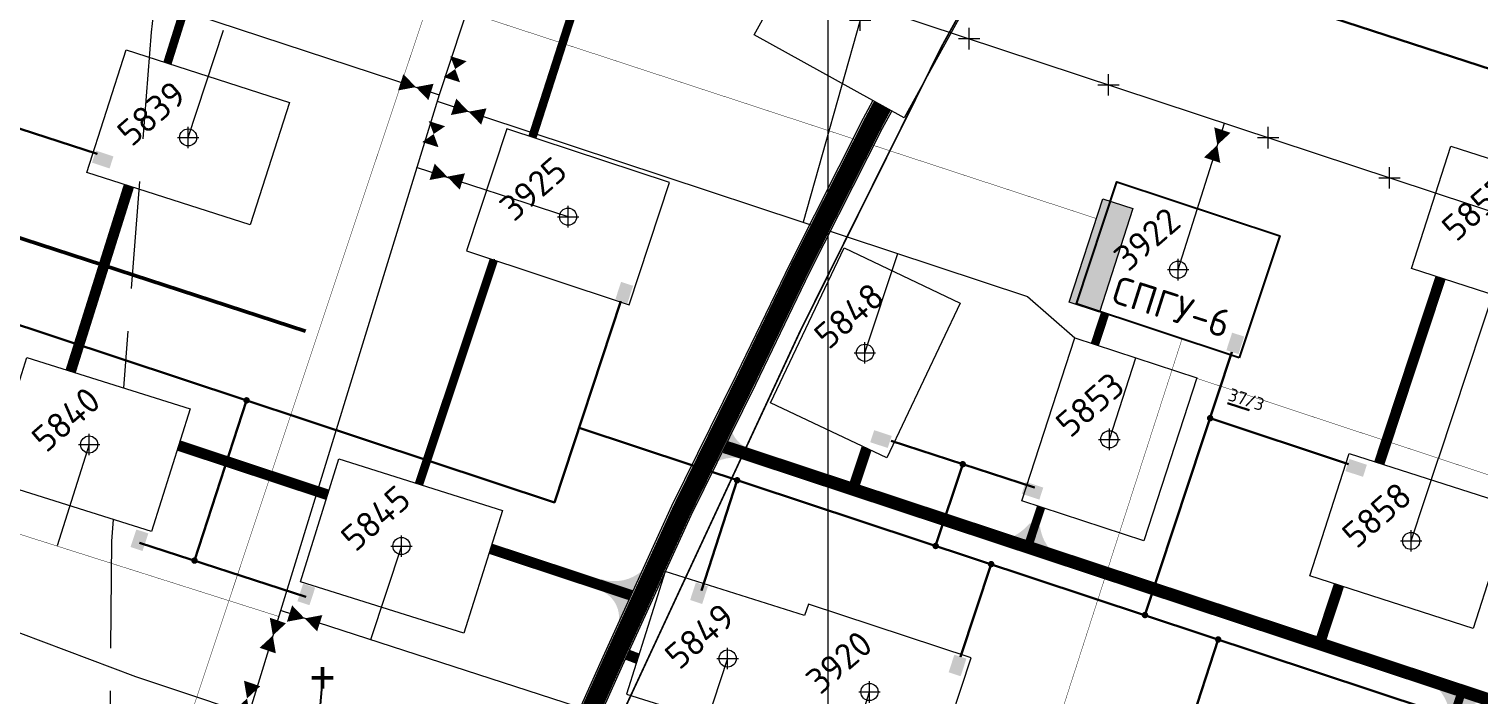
# Model space of a CAD drawing. Header units: millimetres. Extents: x 519 to 9564855, y -810 to 5021775.
# Drawn here: x 9531627 to 9532304, y 5001361 to 5001671 of the extents above; entities that cross this region are included whole.
import ezdxf

# ---------------------------------------------------------------- set-up
doc = ezdxf.new("R2010")
doc.units = ezdxf.units.MM
doc.header["$LTSCALE"] = 2
doc.header["$MEASUREMENT"] = 0
doc.header["$PDMODE"] = 2
doc.header["$PDSIZE"] = 5
doc.linetypes.add('92051501$0$GROUND2', pattern=[35, 25, -10])
doc.linetypes.add('ACAD_ISO04W100', pattern=[30, 24, -3, 0, -3])
for name, color, linetype in [('Existing roads', 41, 'Continuous'), ('FIBERGLASS', 212, 'Continuous'), ('Future Roads', 44, 'Continuous'), ('GRID_PULKOVO', 7, 'Continuous'), ('OilColl&Flowlines', 3, 'Continuous'), ('ROAD_FIELD', 255, '92051501$0$GROUND2'), ('ROAD_GROUND', 9, 'Continuous'), ('stage 7.frame', 7, 'Continuous'), ('Stage 9.Frame&Text', 7, 'Continuous'), ('Stage VII wells', 9, 'Continuous'), ('вода', 150, 'Continuous'), ('Газ', 4, 'GAS_LINE'), ('Скважины 2017г', 221, 'Continuous'), ('Скважины на 2015 год', 7, 'Continuous')]:
    doc.layers.add(name, color=color, linetype=linetype)
for name, color, linetype, lineweight in [('severniy kollektor', 3, 'ACAD_ISO04W100', 30), ('Stage 11.Object 2.Frame&Text', 26, 'Continuous', 53), ('Скважины на 2026', 222, 'Continuous', 50), ('Скважины на 2026 доп.', 222, 'Continuous', 50), ('Электро', 1, 'Continuous', 30), ('Электроснаб', 1, 'Continuous', 18), ('Электроснабжене', 1, 'Continuous', 18)]:
    doc.layers.add(name, color=color, linetype=linetype, lineweight=lineweight)
doc.styles.add('92051501$0$STANDARD', font='simplex.shx')
doc.styles.add('Elect', font='isocpeur.ttf')
doc.styles.get("Standard").update_dxf_attribs({"font": 'isocpeur.ttf', "width": 0.5})
doc.linetypes.add('GAS_LINE', pattern='A,0.5,-0.2,["G",92051501$0$STANDARD,S=0.1,R=0,X=-0.1,Y=-0.05],-0.05', length=0.75)

# ---------------------------------------------------------------- blocks, each defined once
blk = doc.blocks.new('92051501$0$WELLPAD')
at = {"flags": 128}
blk.add_lwpolyline([(40, -30), (-40, -30), (-40, 30), (40, 30)], close=True, dxfattribs=at)

msp = doc.modelspace()

# ---------------------------------------------------------------- hatches: boundary and pattern name
at = {"linetype": 'ByBlock', "lineweight": 0, "ltscale": 80}
msp.add_hatch(color=1, dxfattribs=at).paths.add_polyline_path([(9532142.5252, 5001587.50884), (9532128.47289, 5001592.07471), (9532112.78046, 5001543.77836), (9532126.83277, 5001539.21249)])
at = {"layer": 'Existing roads', "lineweight": 0}
msp.add_hatch(color=256, dxfattribs=at).paths.add_polyline_path([(9531913.48676, 5001418.57261, -0.26531178), (9531894.31364, 5001414.54058), (9531895.57508, 5001408.49254, -0.322530243), (9531902.38652, 5001394.38047)])
at = {"layer": 'Future Roads', "lineweight": 0}
msp.add_hatch(color=256, dxfattribs=at).paths.add_polyline_path([(9531943.47397, 5001466.30603, -0.26531178), (9531962.64709, 5001470.33806), (9531961.38565, 5001476.38611, -0.322530243), (9531954.57421, 5001490.49818)])
at = {"layer": 'Future Roads', "linetype": 'ByBlock', "lineweight": 0, "ltscale": 25}
h = msp.add_hatch(color=256, dxfattribs=at)
edge = h.paths.add_edge_path()
edge.add_line((9532094.40213, 5001440.65002), (9532099.14816, 5001439.05817))
edge.add_arc((9532119.55102, 5001441.78609), 20.58442, 187.61544673, 221.50735806)
edge.add_line((9532104.13595, 5001428.14446), (9532085.97629, 5001434.15317))
edge.add_arc((9532074.33833, 5001457.95878), 26.4981, 296.05282574, 319.21610865)
h = msp.add_hatch(color=256, dxfattribs=at)
edge = h.paths.add_edge_path()
edge.add_line((9532295.02235, 5001350.61081), (9532290.27632, 5001352.20265))
edge.add_arc((9532269.87346, 5001349.47473), 20.58442, 367.61544673, 401.50735806)
edge.add_line((9532285.28853, 5001363.11636), (9532303.44819, 5001357.10766))
edge.add_arc((9532315.08615, 5001333.30205), 26.4981, 476.05282574, 499.21610864)
at = {"layer": 'Электро', "ltscale": 0.5}
for points in [[(9531664.70134, 5001606.22101), (9531666.55832, 5001611.83324), (9531658.37646, 5001614.54047), (9531656.51948, 5001608.92824)], [(9532028.05159, 5001475.7507), (9532029.90858, 5001481.36293), (9532021.72672, 5001484.07016), (9532019.86973, 5001478.45793)], [(9532098.82492, 5001451.66117), (9532100.68191, 5001457.2734), (9532092.50005, 5001459.98063), (9532090.64306, 5001454.3684)]]:
    msp.add_hatch(color=256, dxfattribs=at).paths.add_polyline_path(points)
at = {"layer": 'Электро', "ltscale": 7.5}
for points in [[(9531909.14483, 5001551.45286), (9531903.52245, 5001553.27892), (9531900.86031, 5001545.08228), (9531906.48269, 5001543.25622)], [(9532194.44193, 5001527.76479), (9532188.81955, 5001529.59085), (9532186.15742, 5001521.3942), (9532191.77979, 5001519.56815)], [(9532064.76271, 5001377.4528), (9532059.14034, 5001379.27886), (9532056.4782, 5001371.08222), (9532062.10058, 5001369.25616)]]:
    msp.add_hatch(color=256, dxfattribs=at).paths.add_polyline_path(points)
at = {"layer": 'Электро', "ltscale": 25}
for points in [[(9532249.91366, 5001462.29395), (9532251.77065, 5001467.90618), (9532243.58879, 5001470.61341), (9532241.7318, 5001465.00118)], [(9531674.49596, 5001429.56874), (9531680.1082, 5001427.71175), (9531682.81542, 5001435.89361), (9531677.20319, 5001437.7506)], [(9531935.77625, 5001404.84219), (9531941.38848, 5001402.9852), (9531944.09571, 5001411.16706), (9531938.48348, 5001413.02405)], [(9531752.40884, 5001404.25331), (9531758.02108, 5001402.39632), (9531760.72831, 5001410.57818), (9531755.11607, 5001412.43517)]]:
    msp.add_hatch(color=256, dxfattribs=at).paths.add_polyline_path(points)
at = {"layer": 'Электроснаб', "linetype": 'ByBlock', "lineweight": 0, "ltscale": 0.5}
for points in [[(9531664.70134, 5001606.22101), (9531666.55832, 5001611.83324), (9531658.37646, 5001614.54047), (9531656.51948, 5001608.92824)], [(9532028.05159, 5001475.7507), (9532029.90858, 5001481.36293), (9532021.72672, 5001484.07016), (9532019.86973, 5001478.45793)], [(9532098.82492, 5001451.66117), (9532100.68191, 5001457.2734), (9532092.50005, 5001459.98063), (9532090.64306, 5001454.3684)]]:
    msp.add_hatch(color=1, dxfattribs=at).paths.add_polyline_path(points)
at = {"layer": 'Электроснаб', "linetype": 'ByBlock', "lineweight": 0, "ltscale": 7.5}
for points in [[(9531909.14483, 5001551.45286), (9531903.52245, 5001553.27892), (9531900.86031, 5001545.08228), (9531906.48269, 5001543.25622)], [(9532194.44193, 5001527.76479), (9532188.81955, 5001529.59085), (9532186.15742, 5001521.3942), (9532191.77979, 5001519.56815)], [(9532064.76271, 5001377.4528), (9532059.14034, 5001379.27886), (9532056.4782, 5001371.08222), (9532062.10058, 5001369.25616)]]:
    msp.add_hatch(color=1, dxfattribs=at).paths.add_polyline_path(points)
at = {"layer": 'Электроснаб', "linetype": 'ByBlock', "lineweight": 0, "ltscale": 25}
for points in [[(9532249.91366, 5001462.29395), (9532251.77065, 5001467.90618), (9532243.58879, 5001470.61341), (9532241.7318, 5001465.00118)], [(9531674.49596, 5001429.56874), (9531680.1082, 5001427.71175), (9531682.81542, 5001435.89361), (9531677.20319, 5001437.7506)], [(9531935.77625, 5001404.84219), (9531941.38848, 5001402.9852), (9531944.09571, 5001411.16706), (9531938.48348, 5001413.02405)], [(9531752.40884, 5001404.25331), (9531758.02108, 5001402.39632), (9531760.72831, 5001410.57818), (9531755.11607, 5001412.43517)]]:
    msp.add_hatch(color=1, dxfattribs=at).paths.add_polyline_path(points)
at = {"layer": 'Электроснабжене', "linetype": 'ByBlock', "lineweight": 0, "ltscale": 0.5}
for points in [[(9531664.70134, 5001606.22101), (9531666.55832, 5001611.83324), (9531658.37646, 5001614.54047), (9531656.51948, 5001608.92824)], [(9532028.05159, 5001475.7507), (9532029.90858, 5001481.36293), (9532021.72672, 5001484.07016), (9532019.86973, 5001478.45793)], [(9532098.82492, 5001451.66117), (9532100.68191, 5001457.2734), (9532092.50005, 5001459.98063), (9532090.64306, 5001454.3684)]]:
    msp.add_hatch(color=1, dxfattribs=at).paths.add_polyline_path(points)
at = {"layer": 'Электроснабжене', "linetype": 'ByBlock', "lineweight": 0, "ltscale": 7.5}
for points in [[(9531909.14483, 5001551.45286), (9531903.52245, 5001553.27892), (9531900.86031, 5001545.08228), (9531906.48269, 5001543.25622)], [(9532194.44193, 5001527.76479), (9532188.81955, 5001529.59085), (9532186.15742, 5001521.3942), (9532191.77979, 5001519.56815)], [(9532064.76271, 5001377.4528), (9532059.14034, 5001379.27886), (9532056.4782, 5001371.08222), (9532062.10058, 5001369.25616)]]:
    msp.add_hatch(color=1, dxfattribs=at).paths.add_polyline_path(points)
at = {"layer": 'Электроснабжене', "linetype": 'ByBlock', "lineweight": 0, "ltscale": 25}
for points in [[(9532249.91366, 5001462.29395), (9532251.77065, 5001467.90618), (9532243.58879, 5001470.61341), (9532241.7318, 5001465.00118)], [(9531674.49596, 5001429.56874), (9531680.1082, 5001427.71175), (9531682.81542, 5001435.89361), (9531677.20319, 5001437.7506)], [(9531935.77625, 5001404.84219), (9531941.38848, 5001402.9852), (9531944.09571, 5001411.16706), (9531938.48348, 5001413.02405)], [(9531752.40884, 5001404.25331), (9531758.02108, 5001402.39632), (9531760.72831, 5001410.57818), (9531755.11607, 5001412.43517)]]:
    msp.add_hatch(color=1, dxfattribs=at).paths.add_polyline_path(points)

# ---------------------------------------------------------------- linework, layer by layer
at = {"color": 1, "linetype": 'ByBlock', "lineweight": 0, "ltscale": 80, "elevation": 0.00005}
msp.add_lwpolyline([(9532128.47289, 5001592.07471), (9532142.5252, 5001587.50884), (9532126.83277, 5001539.21249), (9532112.78046, 5001543.77836)], close=True, dxfattribs=at)
at = {"linetype": 'ByBlock', "lineweight": 0, "ltscale": 5}
for p in [(9532066.01334, 5001666.78542), (9532131.10461, 5001645.24785), (9532205.61295, 5001620.59433), (9532262.32795, 5001601.82832)]:
    msp.add_point(p, dxfattribs=at)
at = {"layer": 'Existing roads', "linetype": 'ByBlock', "lineweight": 0}
msp.add_line((9531844.21207, 5001563.89854), (9531809.44749, 5001458.80449, 0.00004), dxfattribs=at)
at = {"layer": 'Existing roads', "linetype": 'ByBlock', "lineweight": 0, "ltscale": 5}
for points, const_width in [([(9531691.73457, 5001655.32153), (9531718.75811, 5001741.3305)], 4), ([(9531862.13143, 5001620.82749), (9531883.58538, 5001687.5392)], 4), ([(9531646.57071, 5001511.57659), (9531673.74932, 5001598.07912)], 5), ([(9531809.19357, 5001458.88437), (9531844.11245, 5001563.56532)], 4), ([(9532257.54022, 5001468.69199), (9532286.1256, 5001555.1163)], 5), ([(9531952.01775, 5001476.28536), (9533383.45024, 5001002.65028)], 6), ([(9532012.70915, 5001459.19275), (9532018.1646, 5001475.57543)], 5), ([(9532238.69808, 5001411.72515), (9532229.66255, 5001384.41773)], 5), ([(9532296.18217, 5001362.40759), (9532245.40338, 5001208.94258)], 4)]:
    msp.add_lwpolyline(points, dxfattribs=dict(at, const_width=const_width))
at = {"layer": 'Existing roads', "linetype": 'ByBlock', "lineweight": 0, "ltscale": 5, "const_width": 4, "elevation": 0.00005}
for points in [[(9532124.72848, 5001524.07385), (9532129.52629, 5001538.57389)], [(9532093.43354, 5001429.49344), (9532099.59765, 5001448.12276)]]:
    msp.add_lwpolyline(points, dxfattribs=at)
at = {"layer": 'Existing roads', "lineweight": 0, "const_width": 5}
for points, elevation in [([(9531696.99339, 5001476.90453), (9531766.56624, 5001453.89019)], 0.00005), ([(9531842.55693, 5001428.75286), (9531908.22768, 5001407.02932)], 0.00005), ([(9531911.3362, 5001377.45378), (9531906.53515, 5001379.28086)], -6)]:
    msp.add_lwpolyline(points, dxfattribs=dict(at, elevation=elevation))
at = {"layer": 'FIBERGLASS', "linetype": 'ByBlock', "lineweight": 0, "ltscale": 5, "const_width": 0.8, "elevation": 0}
msp.add_lwpolyline([(9531663.51753, 5000834.43473), (9531986.96128, 5001529.85671), (9532053.45416, 5001663.54518), (9532136.60027, 5001814.02518), (9532171.00357, 5001943.3008)], dxfattribs=at)
at = {"layer": 'FIBERGLASS', "linetype": 'ByBlock', "lineweight": 0, "ltscale": 50, "const_width": 0.2}
msp.add_lwpolyline([(9531540.58137, 5000879.23545), (9531675.002, 5001268.1794), (9531775.99888, 5001571.28666), (9531814.04754, 5001684.98793), (9532125.46657, 5001582.82219)], dxfattribs=at)
at = {"layer": 'GRID_PULKOVO', "lineweight": 0}
msp.add_line((9532000, 5010000), (9532000, 4992000), dxfattribs=at)
at = {"layer": 'OilColl&Flowlines', "color": 3, "linetype": 'ByBlock', "lineweight": 0}
for p, q in [((9528113.79608, 5002974.50562), (9533711.21889, 5001122.41542)), ((9531817.63066, 5001637.59633), (9532093.22006, 5001546.40842, 0.00003))]:
    msp.add_line(p, q, dxfattribs=at)
at = {"layer": 'OilColl&Flowlines', "linetype": 'ByBlock', "lineweight": 0}
for p, q in [((9531818.56169, 5001640.62339), (9531649.75115, 5001091.76919)), ((9532163.6, 5001559), (9532185.27575, 5001627.32236)), ((9531878.8, 5001583.7), (9531808.09847, 5001606.6043)), ((9531207.12662, 5001545.61282), (9531676.86256, 5001369.12652)), ((9532004.72894, 5001315.68327), (9531744.51792, 5001399.88466)), ((9531676.86256, 5001369.12652), (9531946.59967, 5001279.37281)), ((9532003.31016, 5001311.2441), (9532019.5, 5001361.9))]:
    msp.add_line(p, q, dxfattribs=at)
at = {"layer": 'OilColl&Flowlines', "color": 3, "linetype": 'ByBlock', "lineweight": 0}
for points, elevation in [([(9531824.51624, 5001647.64706, 8, 0, 0), (9531826.08102, 5001652.59723, 0, 8, 0), (9531827.61021, 5001657.43483, 8, 8, 0)], 1.0725), ([(9531839.4512, 5001630.44665, 8, 0, 0), (9531832.39778, 5001632.70096, 0, 8, 0), (9531825.3389, 5001634.957, 8, 8, 0)], 0.00003), ([(9531743.31715, 5001395.25268, 8, 0, 0), (9531740.93664, 5001388.24084, 0, 8, 0), (9531738.5543, 5001381.22358, 8, 8, 0)], 0)]:
    msp.add_lwpolyline(points, format="xyseb", dxfattribs=dict(at, elevation=elevation))
for points in [[(9531814.78259, 5001641.92432, 8, 0, 0), (9531807.72916, 5001644.17863, 0, 8, 0), (9531800.67028, 5001646.43468, 8, 8, 0)], [(9531814.48288, 5001617.32085, 8, 0, 0), (9531816.04765, 5001622.27102, 0, 8, 0), (9531817.57684, 5001627.10862, 8, 8, 0)], [(9531731.27113, 5001365.87457, 8, 0, 0), (9531728.89062, 5001358.86273, 0, 8, 0), (9531726.50828, 5001351.84547, 8, 8, 0)]]:
    msp.add_lwpolyline(points, format="xyseb", dxfattribs=at)
at = {"layer": 'OilColl&Flowlines', "linetype": 'ByBlock', "lineweight": 0}
for points in [[(9532184.27933, 5001624.12837, 8, 0, 0), (9532181.89882, 5001617.11653, 0, 8, 0), (9532179.51648, 5001610.09927, 8, 8, 0)], [(9531762.84448, 5001393.9825, 8, 0, 0), (9531755.79106, 5001396.2368, 0, 8, 0), (9531748.73218, 5001398.49285, 8, 8, 0)]]:
    msp.add_lwpolyline(points, format="xyseb", dxfattribs=at)
at = {"layer": 'OilColl&Flowlines', "linetype": 'ByBlock', "lineweight": 0, "elevation": -1.07247}
msp.add_lwpolyline([(9531829.41784, 5001600.12044, 8, 0, 0), (9531822.36441, 5001602.37475, 0, 8, 0), (9531815.30553, 5001604.63079, 8, 8, 0)], format="xyseb", dxfattribs=at)
at = {"layer": 'OilColl&Flowlines', "linetype": 'ByBlock', "lineweight": 0, "ltscale": 5, "const_width": 0.2}
msp.add_lwpolyline([(9532115.37207, 5001527.12365), (9532512.46181, 5001395.74729)], dxfattribs=at)
at = {"layer": 'ROAD_FIELD', "lineweight": 0}
for points in [[(9531048.43421, 5002666.45055), (9531060.237, 5002643.655), (9531095.837, 5002604.755), (9531145.237, 5002566.455), (9531240.337, 5002495.055), (9531337.937, 5002419.955), (9531382.237, 5002380.955), (9531424.937, 5002342.255), (9531464.437, 5002289.455), (9531509.737, 5002190.055), (9531577.437, 5002041.855), (9531654.337, 5001904.255), (9531697.237, 5001779.455), (9531684.137, 5001669.855), (9531671.17098, 5001503.83771)], [(9531666.37444, 5001442.42274), (9531665.58838, 5001432.358), (9531664.237, 5001266.555), (9531660.44692, 5000871.47577)]]:
    msp.add_lwpolyline(points, dxfattribs=at)
at = {"layer": 'ROAD_GROUND', "color": 8, "lineweight": 0, "const_width": 9}
msp.add_lwpolyline([(9531638.90189, 5000813.27937), (9531667.01315, 5000873.68476), (9531696.79915, 5000938.05481), (9531732.01143, 5001015.58185), (9531764.81579, 5001083.09083), (9531801.21066, 5001162.37964), (9531827.38075, 5001216.91731), (9531850.68755, 5001271.63328), (9531876.00788, 5001323.4749), (9531899.68186, 5001376.31681), (9531931.81984, 5001446.59988), (9531961.95155, 5001507.76469), (9531987.05357, 5001559.86888), (9532021.20111, 5001627.36284), (9532025.50539, 5001635.4117)], dxfattribs=at)
at = {"layer": 'ROAD_GROUND', "linetype": 'Continuous', "lineweight": 0}
for points in [[(9531638.31752, 5000824.47041), (9531662.47542, 5000875.78452), (9531692.24672, 5000940.1225), (9531727.48587, 5001017.7087), (9531760.29459, 5001085.22665), (9531796.68432, 5001164.50427), (9531822.82451, 5001218.97962), (9531846.13811, 5001273.71156), (9531871.47876, 5001325.59479), (9531895.12671, 5001378.37861), (9531927.30268, 5001448.74476), (9531957.44705, 5001509.93481), (9531982.57015, 5001562.08276), (9532016.76523, 5001629.67069), (9532021.13, 5001637.83268)], [(9531645.70058, 5000816.67552), (9531671.537, 5000871.555), (9531701.337, 5000935.955), (9531736.537, 5001013.455), (9531769.337, 5001080.955), (9531805.737, 5001160.255), (9531831.937, 5001214.855), (9531855.237, 5001269.555), (9531880.537, 5001321.355), (9531904.237, 5001374.255), (9531936.337, 5001444.455), (9531966.437, 5001505.555), (9531991.537, 5001557.655), (9532025.637, 5001625.055), (9532029.88077, 5001632.99073)]]:
    msp.add_lwpolyline(points, dxfattribs=at)
at = {"layer": 'severniy kollektor', "linetype": 'Continuous', "lineweight": 0}
for points in [[(9531921.7448, 5001952.6028), (9531921.4205, 5001951.5334), (9531894.0238, 5001869.2124), (9531818.56169, 5001640.62339), (9531818.56169, 5001640.62339)], [(9531184.37, 5001652.29), (9531254.6255, 5001829.0573), (9531254.8704, 5001829.6655), (9531376.8622, 5001784.9934), (9531380.5151, 5001783.7381), (9531380.5151, 5001783.7381), (9531380.7848, 5001784.417), (9531381.8569, 5001783.9499), (9531818.56169, 5001640.62339)]]:
    msp.add_lwpolyline(points, dxfattribs=at)
at = {"layer": 'stage 7.frame', "color": 0, "linetype": 'ByBlock', "lineweight": 0, "elevation": -6}
msp.add_lwpolyline([(9531984.08388, 5001342.00763), (9532048.12322, 5001320.81817), (9532066.97866, 5001377.80356), (9531990.99813, 5001402.94414), (9531989.24752, 5001397.65339)], dxfattribs=at)
at = {"layer": 'stage 7.frame', "color": 0, "linetype": 'ByBlock', "lineweight": 0}
msp.add_circle((9532019.5, 5001361.9), 4, dxfattribs=at)
at = {"layer": 'stage 7.frame', "color": 0, "linetype": 'ByBlock', "lineweight": 0, "ltscale": 80}
msp.add_point((9532019.5, 5001361.9), dxfattribs=at)
at = {"layer": 'Stage 9.Frame&Text', "color": 0, "linetype": 'ByBlock', "lineweight": 0}
msp.add_circle((9532163.6, 5001559), 4, dxfattribs=at)
msp.add_point((9532163.6, 5001559), dxfattribs=at)
at = {"layer": 'Stage VII wells', "color": 0, "linetype": 'ByBlock', "lineweight": 0}
msp.add_lwpolyline([(9531831.38202, 5001567.77759), (9531907.36254, 5001542.63702), (9531926.21798, 5001599.62241), (9531850.23745, 5001624.76299)], close=True, dxfattribs=at)
msp.add_circle((9531878.8, 5001583.7), 4, dxfattribs=at)
at = {"layer": 'Stage VII wells', "color": 0, "linetype": 'ByBlock', "lineweight": 0, "ltscale": 80}
msp.add_point((9531878.8, 5001583.7), dxfattribs=at)
at = {"layer": 'вода', "color": 5, "linetype": 'ByBlock', "lineweight": 50, "ltscale": 8}
msp.add_line((9531535.18906, 5001602.31045), (9531756.12519, 5001530.33803), dxfattribs=at)
at = {"layer": 'Газ', "color": 4, "lineweight": 0, "ltscale": 5, "const_width": 0.2}
msp.add_lwpolyline([(9532004.12468, 5001027.07179), (9532165.43428, 5001526.69259)], dxfattribs=at)
at = {"layer": 'Скважины 2017г', "color": 0, "linetype": 'ByBlock', "lineweight": 0, "ltscale": 5}
for points in [[(9531608.02218, 5001460.7795), (9531626.03453, 5001518.03697), (9531702.37782, 5001494.0205), (9531684.36547, 5001436.76303), (9531608.02218, 5001460.7795)], [(9531753.82218, 5001413.3795), (9531771.83453, 5001470.63697), (9531848.17782, 5001446.6205), (9531830.16547, 5001389.36303), (9531753.82218, 5001413.3795)]]:
    msp.add_lwpolyline(points, dxfattribs=at)
at = {"layer": 'Скважины 2017г', "color": 3, "linetype": 'ByBlock', "lineweight": 0, "ltscale": 5, "const_width": 0.2, "elevation": 0}
msp.add_lwpolyline([(9531743.67788, 5001397.15344), (9531403.46883, 5001505.12493)], dxfattribs=at)
at = {"layer": 'Скважины 2017г', "color": 3, "linetype": 'ByBlock', "lineweight": 0, "ltscale": 5}
for points in [[(9531655.2, 5001477.4), (9531640.19799, 5001430.15919)], [(9531801, 5001430), (9531786.53576, 5001386.28816)], [(9531953.3, 5001377.5), (9531939.79743, 5001336.69439)]]:
    msp.add_lwpolyline(points, dxfattribs=at)
at = {"layer": 'Скважины 2017г', "color": 0, "linetype": 'ByBlock', "lineweight": 0}
msp.add_lwpolyline([(9531989.24752, 5001397.65339), (9531924.13453, 5001418.13697), (9531906.12218, 5001360.8795), (9531982.46547, 5001336.86303), (9531984.08388, 5001342.00763)], dxfattribs=at)
at = {"layer": 'Скважины 2017г', "color": 0, "linetype": 'ByBlock', "lineweight": 0, "ltscale": 5}
for centre in [(9531655.2, 5001477.4), (9531801, 5001430)]:
    msp.add_circle(centre, 4, dxfattribs=at)
at = {"layer": 'Скважины 2017г', "color": 0, "linetype": 'ByBlock', "lineweight": 0}
msp.add_circle((9531953.3, 5001377.5), 4, dxfattribs=at)
at = {"layer": 'Скважины 2017г', "color": 0, "linetype": 'ByBlock', "lineweight": 0, "ltscale": 5}
for p in [(9531655.2, 5001477.4), (9531801, 5001430)]:
    msp.add_point(p, dxfattribs=at)
at = {"layer": 'Скважины 2017г', "color": 0, "linetype": 'ByBlock', "lineweight": 0}
msp.add_point((9531953.3, 5001377.5), dxfattribs=at)
at = {"layer": 'Скважины на 2015 год', "color": 3, "linetype": 'ByBlock', "lineweight": 0, "ltscale": 5}
for p, q in [((9531701.4, 5001620.7), (9531717.94636, 5001670.67035, 0.00003)), ((9532015.2, 5001675.4), (9531988.4842, 5001581.08892, 0.00003)), ((9532319.8, 5001575.8), (9532285.15466, 5001470.95141)), ((9532017.4, 5001520.2), (9532032.74245, 5001566.46435, 0.00002)), ((9532093.22006, 5001546.40842, 0.00003), (9532115.37207, 5001527.12365)), ((9532093.22006, 5001546.40842, 0.00003), (9532115.37207, 5001527.12365)), ((9532131.5, 5001479.8), (9532143.89501, 5001517.82636)), ((9532272.4, 5001432.4), (9532285.15466, 5001470.95141))]:
    msp.add_line(p, q, dxfattribs=at)
at = {"layer": 'Скважины на 2015 год', "color": 0, "linetype": 'ByBlock', "lineweight": 0}
for points in [[(9532064.72782, 5001682.28167), (9532035.6791, 5001629.78242), (9531965.68009, 5001668.51404), (9531994.72881, 5001721.0133), (9532064.72782, 5001682.28167)], [(9531748.66813, 5001637.01215), (9531730.29912, 5001579.89316), (9531654.14046, 5001604.38517), (9531672.50947, 5001661.50416), (9531748.66813, 5001637.01215)], [(9532367.06813, 5001592.11215), (9532348.69912, 5001534.99316), (9532272.54046, 5001559.48517), (9532290.90947, 5001616.60416), (9532367.06813, 5001592.11215)], [(9532027.58393, 5001471.11027), (9531973.36719, 5001496.81133), (9532007.63527, 5001569.10032), (9532061.85201, 5001543.39926), (9532027.58393, 5001471.11027)], [(9532147.62522, 5001432.46777), (9532090.57926, 5001451.06238), (9532115.37207, 5001527.12365), (9532172.41802, 5001508.52904), (9532147.62522, 5001432.46777)], [(9532319.66813, 5001448.71215), (9532301.29912, 5001391.59316), (9532225.14046, 5001416.08517), (9532243.50947, 5001473.20416), (9532319.66813, 5001448.71215)]]:
    msp.add_lwpolyline(points, dxfattribs=at)
for centre in [(9531701.4, 5001620.7), (9532017.4, 5001520.2), (9532131.5, 5001479.8), (9532272.4, 5001432.4)]:
    msp.add_circle(centre, 4, dxfattribs=at)
for p in [(9532015.2, 5001675.4), (9531701.4, 5001620.7), (9532017.4, 5001520.2), (9532131.5, 5001479.8), (9532272.4, 5001432.4)]:
    msp.add_point(p, dxfattribs=at)
at = {"layer": 'Скважины на 2026', "color": 215, "linetype": 'ByBlock', "ltscale": 50, "true_color": 0xa953a0}
msp.add_point((9531764.14, 5001368.54), dxfattribs=at)
at = {"layer": 'Скважины на 2026 доп.', "lineweight": 25}
msp.add_line((9531764.14, 5001368.54), (9531758.97531, 5001309.80998, 0), dxfattribs=at)
at = {"layer": 'Электро'}
for p, q in [((9531293.81658, 5001642.02853, 0), (9531872.40495, 5001450.38705, 0)), ((9531872.40495, 5001450.38705, 0), (9531903.46868, 5001544.23621)), ((9532186.68711, 5001496.62467), (9532196.76856, 5001493.34901)), ((9533621.78433, 5000910.10427), (9531883.90328, 5001485.13762))]:
    msp.add_line(p, q, dxfattribs=at)
at = {"layer": 'Электро', "ltscale": 0.5}
for p, q in [((9531591.97191, 5001634.76189), (9531658.91893, 5001613.00948)), ((9532029.58701, 5001479.06396), (9532096.53403, 5001457.31155)), ((9532063.06052, 5001468.18776), (9532050.41103, 5001430.04322))]:
    msp.add_line(p, q, dxfattribs=at)
at = {"layer": 'Электро', "ltscale": 25}
for p, q in [((9532188.76578, 5001520.54813), (9532148.12932, 5001397.71001)), ((9531704.38872, 5001423.20526), (9531728.68759, 5001497.98947)), ((9532243.17769, 5001468.28661), (9532178.55052, 5001489.66889)), ((9531941.08966, 5001409.3117), (9531957.7214, 5001460.68436)), ((9531678.71988, 5001431.54557), (9531756.30954, 5001406.33516)), ((9532062.00418, 5001378.27582), (9532076.31699, 5001421.47141)), ((9532133.88732, 5001237.2442), (9532182.34707, 5001386.38798))]:
    msp.add_line(p, q, dxfattribs=at)
at = {"layer": 'Электро', "elevation": 0}
msp.add_lwpolyline([(9530996.06208, 5002079.29281), (9533022.96027, 5001420.7274), (9533008.37533, 5001375.83955)], dxfattribs=at)
at = {"layer": 'Электро', "ltscale": 25, "const_width": 1.5}
for points in [[(9531727.97429, 5001498.22123, 1), (9531729.40088, 5001497.75771, 1)], [(9532062.34722, 5001468.41952, 1), (9532063.77381, 5001467.95599, 1)], [(9531957.00811, 5001460.91612, 1), (9531958.43469, 5001460.4526, 1)], [(9532049.69774, 5001430.27498, 1), (9532051.12433, 5001429.81146, 1)], [(9531703.67543, 5001423.43702, 1), (9531705.10201, 5001422.9735, 1)], [(9532075.61289, 5001421.80276, 1), (9532077.03947, 5001421.33924, 1)], [(9532147.42521, 5001398.04137, 1), (9532148.8518, 5001397.57784, 1)], [(9532181.63378, 5001386.61974, 1), (9532183.06037, 5001386.15621, 1)]]:
    msp.add_lwpolyline(points, format="xyb", close=True, dxfattribs=at)
at = {"layer": 'Электро', "const_width": 1.5}
msp.add_lwpolyline([(9532177.83723, 5001489.90065, 1), (9532179.26381, 5001489.43712, 1)], format="xyb", close=True, dxfattribs=at)
at = {"layer": 'Электроснаб', "color": 1, "lineweight": 0}
for p, q in [((9531293.81658, 5001642.02853, 0), (9531872.40495, 5001450.38705, 0)), ((9531872.40495, 5001450.38705, 0), (9531903.46868, 5001544.23621)), ((9533621.78433, 5000910.10427), (9531883.90328, 5001485.13762))]:
    msp.add_line(p, q, dxfattribs=at)
at = {"layer": 'Электроснаб', "color": 1, "linetype": 'ByBlock', "lineweight": 0, "ltscale": 0.5}
for p, q in [((9531591.97191, 5001634.76189), (9531658.91893, 5001613.00948)), ((9532029.58701, 5001479.06396), (9532096.53403, 5001457.31155)), ((9532063.06052, 5001468.18776), (9532050.41103, 5001430.04322))]:
    msp.add_line(p, q, dxfattribs=at)
at = {"layer": 'Электроснаб', "color": 1, "linetype": 'ByBlock', "lineweight": 0, "ltscale": 25}
for p, q in [((9532188.76578, 5001520.54813), (9532148.12932, 5001397.71001)), ((9531704.38872, 5001423.20526), (9531728.68759, 5001497.98947)), ((9532243.17769, 5001468.28661), (9532178.55052, 5001489.66889)), ((9531941.08966, 5001409.3117), (9531957.7214, 5001460.68436)), ((9531678.71988, 5001431.54557), (9531756.30954, 5001406.33516)), ((9532062.00418, 5001378.27582), (9532076.31699, 5001421.47141)), ((9532133.88732, 5001237.2442), (9532182.34707, 5001386.38798))]:
    msp.add_line(p, q, dxfattribs=at)
at = {"layer": 'Электроснаб', "color": 1, "linetype": 'ByBlock', "lineweight": 0}
msp.add_line((9532186.68711, 5001496.62467), (9532196.76856, 5001493.34901), dxfattribs=at)
at = {"layer": 'Электроснаб', "color": 1, "lineweight": 0, "elevation": 0}
msp.add_lwpolyline([(9530996.06208, 5002079.29281), (9533022.96027, 5001420.7274), (9533008.37533, 5001375.83955)], dxfattribs=at)
at = {"layer": 'Электроснаб', "color": 1, "linetype": 'ByBlock', "lineweight": 0, "ltscale": 25, "const_width": 1.5}
for points in [[(9531727.97429, 5001498.22123, 1), (9531729.40088, 5001497.75771, 1)], [(9532062.34722, 5001468.41952, 1), (9532063.77381, 5001467.95599, 1)], [(9531957.00811, 5001460.91612, 1), (9531958.43469, 5001460.4526, 1)], [(9532049.69774, 5001430.27498, 1), (9532051.12433, 5001429.81146, 1)], [(9531703.67543, 5001423.43702, 1), (9531705.10201, 5001422.9735, 1)], [(9532075.61289, 5001421.80276, 1), (9532077.03947, 5001421.33924, 1)], [(9532147.42521, 5001398.04137, 1), (9532148.8518, 5001397.57784, 1)], [(9532181.63378, 5001386.61974, 1), (9532183.06037, 5001386.15621, 1)]]:
    msp.add_lwpolyline(points, format="xyb", close=True, dxfattribs=at)
at = {"layer": 'Электроснаб', "color": 1, "linetype": 'ByBlock', "lineweight": 0, "const_width": 1.5}
msp.add_lwpolyline([(9532177.83723, 5001489.90065, 1), (9532179.26381, 5001489.43712, 1)], format="xyb", close=True, dxfattribs=at)
at = {"layer": 'Электроснабжене', "color": 1, "lineweight": 0}
for p, q in [((9531293.81658, 5001642.02853, 0), (9531872.40495, 5001450.38705, 0)), ((9531872.40495, 5001450.38705, 0), (9531903.46868, 5001544.23621)), ((9533621.78433, 5000910.10427), (9531883.90328, 5001485.13762))]:
    msp.add_line(p, q, dxfattribs=at)
at = {"layer": 'Электроснабжене', "color": 1, "linetype": 'ByBlock', "lineweight": 0, "ltscale": 0.5}
for p, q in [((9531591.97191, 5001634.76189), (9531658.91893, 5001613.00948)), ((9532029.58701, 5001479.06396), (9532096.53403, 5001457.31155)), ((9532063.06052, 5001468.18776), (9532050.41103, 5001430.04322))]:
    msp.add_line(p, q, dxfattribs=at)
at = {"layer": 'Электроснабжене', "color": 1, "linetype": 'ByBlock', "lineweight": 0, "ltscale": 25}
for p, q in [((9532188.76578, 5001520.54813), (9532148.12932, 5001397.71001)), ((9531704.38872, 5001423.20526), (9531728.68759, 5001497.98947)), ((9532243.17769, 5001468.28661), (9532178.55052, 5001489.66889)), ((9531941.08966, 5001409.3117), (9531957.7214, 5001460.68436)), ((9531678.71988, 5001431.54557), (9531756.30954, 5001406.33516)), ((9532062.00418, 5001378.27582), (9532076.31699, 5001421.47141)), ((9532133.88732, 5001237.2442), (9532182.34707, 5001386.38798))]:
    msp.add_line(p, q, dxfattribs=at)
at = {"layer": 'Электроснабжене', "color": 1, "linetype": 'ByBlock', "lineweight": 0}
msp.add_line((9532186.68711, 5001496.62467), (9532196.76856, 5001493.34901), dxfattribs=at)
at = {"layer": 'Электроснабжене', "color": 1, "lineweight": 0, "elevation": 0}
msp.add_lwpolyline([(9530996.06208, 5002079.29281), (9533022.96027, 5001420.7274), (9533008.37533, 5001375.83955)], dxfattribs=at)
at = {"layer": 'Электроснабжене', "color": 1, "linetype": 'ByBlock', "lineweight": 0, "ltscale": 25, "const_width": 1.5}
for points in [[(9531727.97429, 5001498.22123, 1), (9531729.40088, 5001497.75771, 1)], [(9532062.34722, 5001468.41952, 1), (9532063.77381, 5001467.95599, 1)], [(9531957.00811, 5001460.91612, 1), (9531958.43469, 5001460.4526, 1)], [(9532049.69774, 5001430.27498, 1), (9532051.12433, 5001429.81146, 1)], [(9531703.67543, 5001423.43702, 1), (9531705.10201, 5001422.9735, 1)], [(9532075.61289, 5001421.80276, 1), (9532077.03947, 5001421.33924, 1)], [(9532147.42521, 5001398.04137, 1), (9532148.8518, 5001397.57784, 1)], [(9532181.63378, 5001386.61974, 1), (9532183.06037, 5001386.15621, 1)]]:
    msp.add_lwpolyline(points, format="xyb", close=True, dxfattribs=at)
at = {"layer": 'Электроснабжене', "color": 1, "linetype": 'ByBlock', "lineweight": 0, "const_width": 1.5}
msp.add_lwpolyline([(9532177.83723, 5001489.90065, 1), (9532179.26381, 5001489.43712, 1)], format="xyb", close=True, dxfattribs=at)

# ---------------------------------------------------------------- block references
at = {"layer": 'Stage 9.Frame&Text', "color": 0, "linetype": 'ByBlock', "lineweight": 0, "xscale": 1.000397499139614, "yscale": 1.000397499139614, "zscale": 1.000397499139614, "rotation": 341.6915560444714}
msp.add_blockref('92051501$0$WELLPAD', (9532163.61015, 5001558.90831, 0.00005), dxfattribs=at)

# ---------------------------------------------------------------- texts
at = {"layer": 'Stage 11.Object 2.Frame&Text', "color": 5, "lineweight": 0, "style": 'Elect'}
msp.add_text('CПГУ-6', height=13.005167, rotation=342.36259877, dxfattribs=at).set_placement((9532131.40614, 5001544.04127))
at = {"layer": 'stage 7.frame', "color": 0, "linetype": 'ByBlock', "lineweight": 0, "style": 'Elect'}
msp.add_text('3920', height=12, rotation=41, dxfattribs=at).set_placement((9531996.55984, 5001360.25145))
at = {"layer": 'Stage 9.Frame&Text', "color": 0, "linetype": 'ByBlock', "lineweight": 0, "style": 'Elect'}
msp.add_text('3922', height=12, rotation=41, dxfattribs=at).set_placement((9532140.34642, 5001557.7002))
at = {"layer": 'Stage VII wells', "color": 0, "linetype": 'ByBlock', "lineweight": 0, "style": 'Elect'}
msp.add_text('3925', height=12, rotation=41, dxfattribs=at).set_placement((9531853.53806, 5001580.97085))
at = {"layer": 'Скважины 2017г', "color": 0, "linetype": 'ByBlock', "lineweight": 0, "ltscale": 5, "style": 'Elect'}
for s, p in [('5840', (9531635.10243, 5001473.10764)), ('5845', (9531779.48086, 5001426.83106))]:
    msp.add_text(s, height=12, rotation=41, dxfattribs=at).set_placement(p)
at = {"layer": 'Скважины 2017г', "color": 0, "linetype": 'ByBlock', "lineweight": 0, "style": 'Elect'}
msp.add_text('5849', height=12, rotation=41, dxfattribs=at).set_placement((9531930.72419, 5001371.76223))
at = {"layer": 'Скважины на 2015 год', "color": 0, "linetype": 'ByBlock', "lineweight": 0, "style": 'Elect'}
for s, p in [('5839', (9531675.02756, 5001615.91427)), ('5857', (9532293.46535, 5001571.56455)), ('5848', (9532000.4426, 5001521.20585)), ('5853', (9532113.23287, 5001480.00018)), ('5858', (9532246.90735, 5001428.30953))]:
    msp.add_text(s, height=12, rotation=41, dxfattribs=at).set_placement(p)
at = {"layer": 'Электро', "ltscale": 0.5}
msp.add_text('37/3', height=6, rotation=342.00000001, dxfattribs=at).set_placement((9532186.49965, 5001498.13236))
at = {"layer": 'Электроснаб', "color": 1, "linetype": 'ByBlock', "lineweight": 0, "ltscale": 0.5}
msp.add_text('37/3', height=6, rotation=342.00000001, dxfattribs=at).set_placement((9532186.49965, 5001498.13236))
at = {"layer": 'Электроснабжене', "color": 1, "linetype": 'ByBlock', "lineweight": 0, "ltscale": 0.5}
msp.add_text('37/3', height=6, rotation=342.00000001, dxfattribs=at).set_placement((9532186.49965, 5001498.13236))

doc.saveas('drawing.dxf')
